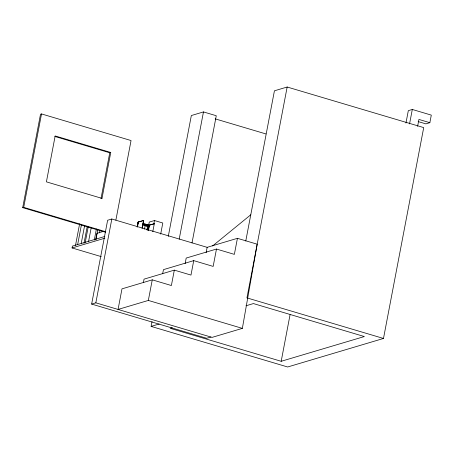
<?xml version="1.0" encoding="UTF-8"?>
<svg xmlns="http://www.w3.org/2000/svg" width="454" height="454" viewBox="0 0 454 454"><rect width="100%" height="100%" fill="white"/><g stroke="black" fill="none" stroke-linecap="round" stroke-linejoin="round"><path stroke-width="0.68" d="M91.64 304.084L95.834 302.835L212.08 337.384L242.362 328.373L257.18 244.195L237.425 238.322L207.149 247.334L111.826 219.004L107.632 220.252L91.64 304.084L206.718 338.287L210.911 337.038M105.453 232.238L22.7 207.648L40.52 114.232L41.518 113.937L131.053 140.547L115.872 220.122M22.7 207.648L23.699 207.353L41.518 113.937M101.27 256.629L72.067 247.952L72.419 246.102L104.812 236.466M75.517 245.347L79.62 223.856M77.628 244.723L81.465 224.617M81.243 243.333L84.558 225.944M84.001 243.35L87.185 226.659M85.256 242.322L88.178 227.017M88.513 241.817L91.169 227.908M110.753 152.47L109.755 152.771L100.992 198.682L101.997 198.381L110.753 152.47L55.167 135.95L46.404 181.861L101.997 198.381M94.284 240.098L96.407 228.969M95.788 239.332L96.929 233.339L103.461 231.392M95.919 239.61L97.775 229.872M99.471 232.896L99.999 230.121M95.834 302.835L111.826 219.004M137.148 226.994L138.09 222.04L143.583 220.479L142.261 227.806M137.358 226.869L138.317 221.978L137.517 226.824M142.062 228.447L143.583 220.479M144.468 229.174L145.411 224.219L147.039 224.702L146.756 226.081M146.909 229.894L147.856 224.946L144.491 223.958L144.247 225.337M147.726 230.138L149.252 222.085L154.474 220.536L162.793 223.005L160.676 234.088M147.817 229.979L148.668 225.184L149.735 225.173M148.123 229.894L149.048 225.235L154.388 223.691L149.122 225.258L143.016 223.464M148.169 230.082L149.122 225.258M148.237 230.292L149.179 225.337M148.327 230.683L149.542 225.229M153.832 223.884L154.474 220.536M152.794 231.642L154.315 223.669M143.402 282.49L144.043 279.142L174.319 270.13L190.975 275.079L193.733 260.63L213.159 266.407L216.473 249.053L234.366 254.371L237.425 238.322M152.266 279.846L121.984 288.858L118.063 309.441L148.339 300.435L152.266 279.846L171.379 285.532L174.319 270.13M245.767 241.034L274.426 90.811L287.166 87.015L423.713 127.597L383.488 338.463L287.66 366.985L151.114 326.403L152.039 321.546M168.275 236.421L191.338 115.537L203.471 111.922L216.274 115.73L191.997 242.986M162.668 273.773L163.457 269.642L193.733 260.63M179.194 239.179L203.471 111.922M185.136 263.615L186.191 258.065L216.473 249.053M206.127 252.685L207.149 247.334M287.166 87.015L246.942 297.886L383.488 338.463M172.27 327.72L170.244 328.327L281.185 361.293L290.078 314.667M405.955 123.04L408.322 110.651L412.306 109.465L431.3 115.112L429.853 122.682L425.869 123.868L418.157 121.576M409.548 123.919L412.306 109.465M417.612 126.32L418.923 119.436L429.853 122.682M212.58 245.96L250.773 214.782M149.088 225.269L149.377 225.184M138.351 222.08L143.651 220.502M72.067 247.952L104.851 238.197M151.114 326.403L159.138 324.014M245.983 305.786L253.417 303.573L364.358 336.545L281.185 361.293M215.202 118.863L265.936 133.941M54.843 136.45L109.755 152.771M138.277 222.057L138.578 222.148L138.09 222.04M138.385 222.829C137.579 222.222 137.25 223.958 138.22 223.697M142.76 224.128L149.128 226.018M142.596 224.997L148.963 226.887M23.699 207.353L105.771 231.739M148.339 300.435L242.362 328.373"/></g></svg>
